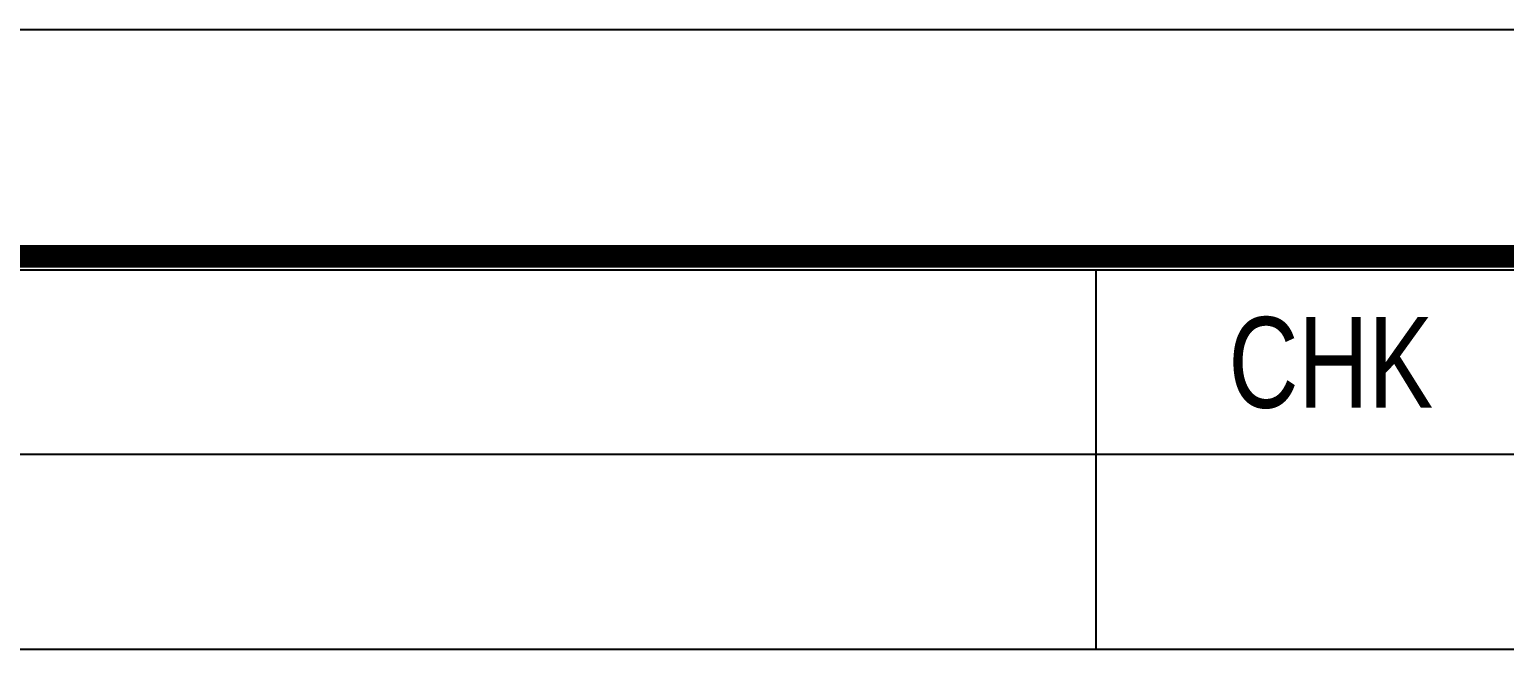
# Model space of a CAD drawing. Header units: millimetres. Extents: x 7 to 417, y 7 to 293.
# Drawn here: x 344.37 to 390.86, y 273.33 to 292.86 of the extents above; entities that cross this region are included whole.
import ezdxf

# ---------------------------------------------------------------- set-up
doc = ezdxf.new("R2010")
doc.units = ezdxf.units.MM
doc.header["$LTSCALE"] = 23.335714
doc.layers.get('0').update_dxf_attribs({"linetype": 'CONTINUOUS'})
doc.styles.get("Standard").update_dxf_attribs({"font": 'txt', "width": 0.8})

msp = doc.modelspace()

# ---------------------------------------------------------------- linework, layer by layer
at = {"color": 7, "linetype": 'Continuous'}
for p, q in [((7.143, 292.857), (417.143, 292.857)), ((409.759, 285.274), (283.331, 285.274)), ((377.974, 285.274), (377.974, 273.332)), ((409.759, 279.471), (283.331, 279.471)), ((409.759, 273.332), (283.331, 273.332))]:
    msp.add_line(p, q, dxfattribs=at)
at = {"color": 7, "linetype": 'Continuous', "const_width": 0.714}
msp.add_lwpolyline([(410, 285.714), (14.286, 285.714)], dxfattribs=at)

# ---------------------------------------------------------------- texts
at = {"color": 2, "linetype": 'Continuous', "insert": (385.384, 283.801), "char_height": 2.8571, "width": 6.85714, "attachment_point": 2, "line_spacing_factor": 0.9}
msp.add_mtext('CHK', dxfattribs=at)

doc.saveas('drawing.dxf')
